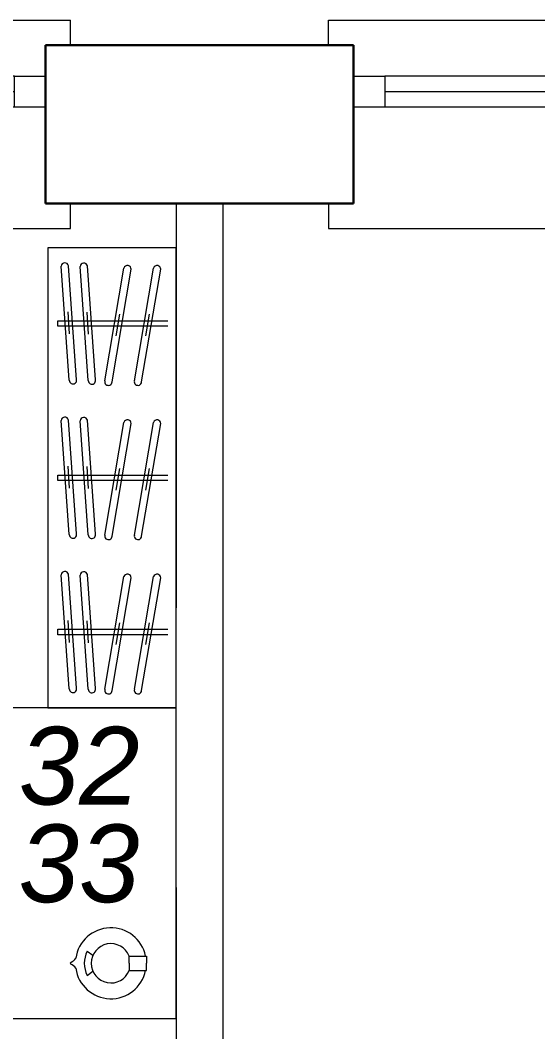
# Model space of a CAD drawing. Header units: metres. Extents: x 14591 to 15202, y 5442 to 5571.
# Drawn here: x 15085.076 to 15086.739, y 5464.057 to 5467.311 of the extents above; entities that cross this region are included whole.
import ezdxf
from ezdxf.enums import TextEntityAlignment as Align

# ---------------------------------------------------------------- set-up
doc = ezdxf.new("R2010")
doc.units = ezdxf.units.M
doc.header["$MEASUREMENT"] = 0
for name, color, linetype, lineweight in [('1', 7, 'Continuous', 0), ('Level 2', 7, 'Continuous', 0), ('Оборудование', 7, 'Continuous', 0), ('Стены', 7, 'Continuous', 13), ('ТЕХНОЛОГИЯ', 7, 'Continuous', 30)]:
    doc.layers.add(name, color=color, linetype=linetype, lineweight=lineweight)
doc.styles.add('Style-Arial IF', font='ariali.ttf')

# ---------------------------------------------------------------- blocks, each defined once
blk = doc.blocks.new('*U50')
at = {"layer": 'Стены', "color": 7, "linetype": 'Continuous', "lineweight": 0}
for p, q in [((-1.03, 0.335), (1.03, 0.335)), ((-1.03, 0.255), (-1.03, 0.335)), ((1.03, 0.255), (1.03, 0.335)), ((0.85, 0.155), (-0.85, 0.155)), ((0.85, 0.105), (-0.85, 0.105)), ((0.85, 0.055), (-0.85, 0.055)), ((1.03, -0.335), (1.03, -0.255)), ((-0.95, -0.335), (1.03, -0.335))]:
    blk.add_line(p, q, dxfattribs=at)
at = {"layer": 'Стены', "color": 7, "linetype": 'Continuous', "lineweight": 30}
for p, q in [((-0.95, -0.255), (-0.95, 0.255)), ((0.95, -0.255), (0.95, 0.255))]:
    blk.add_line(p, q, dxfattribs=at)
at = {"layer": 'Стены', "color": 7, "linetype": 'Continuous', "lineweight": 13, "flags": 128}
for points in [[(-0.95, 0.155), (-0.85, 0.155), (-0.85, 0.055), (-0.95, 0.055), (-0.95, 0.155)], [(0.85, 0.155), (0.95, 0.155), (0.95, 0.055), (0.85, 0.055), (0.85, 0.155)]]:
    blk.add_lwpolyline(points, close=True, dxfattribs=at)
blk = doc.blocks.new('*U54')
at = {"layer": 'Стены', "color": 7, "linetype": 'Continuous', "lineweight": 0}
for p, q in [((-0.335, -1.03), (-0.335, 1.03)), ((-0.255, 1.03), (-0.335, 1.03)), ((0.335, 1.03), (0.255, 1.03)), ((0.335, -1.03), (0.335, 1.03)), ((-0.155, 0.85), (-0.155, -0.85)), ((-0.105, 0.85), (-0.105, -0.85)), ((-0.055, 0.85), (-0.055, -0.85)), ((-0.255, -1.03), (-0.335, -1.03)), ((0.255, -1.03), (0.335, -1.03))]:
    blk.add_line(p, q, dxfattribs=at)
at = {"layer": 'Стены', "color": 7, "linetype": 'Continuous', "lineweight": 30}
for p, q in [((0.255, 0.95), (-0.255, 0.95)), ((0.255, -0.95), (-0.255, -0.95))]:
    blk.add_line(p, q, dxfattribs=at)
at = {"layer": 'Стены', "color": 7, "linetype": 'Continuous', "lineweight": 13, "flags": 128}
for points in [[(-0.155, 0.85), (-0.155, 0.95), (-0.055, 0.95), (-0.055, 0.85), (-0.155, 0.85)], [(-0.155, -0.95), (-0.155, -0.85), (-0.055, -0.85), (-0.055, -0.95), (-0.155, -0.95)]]:
    blk.add_lwpolyline(points, close=True, dxfattribs=at)
blk = doc.blocks.new('*U140')
at = {"layer": 'ТЕХНОЛОГИЯ', "color": 7, "lineweight": 0, "ltscale": 5000}
for p, q in [((-0.068, 0.0391), (-0.0496, 0.0258)), ((0.067, 0), (0.067, 0.0233)), ((0.067, 0.0233), (0.1223, 0.0233)), ((0.1223, 0.0233), (0.1223, 0)), ((-0.068, -0.0391), (-0.0496, -0.0258)), ((0.067, 0), (0.067, -0.0233)), ((0.067, -0.0233), (0.1223, -0.0233)), ((0.1223, -0.0233), (0.1223, 0))]:
    blk.add_line(p, q, dxfattribs=at)
for centre, radius, start, end in [((0.0082, 0), 0.1141, 11.7994, 171.9435), ((0.0082, 0), 0.0856, 152.8112, 207.1888), ((0.0082, 0), 0.0633, 21.6322, 338.3678), ((-0.119, 0), 0.00325, 120.4584, 238.5142), ((-0.1369, 0.0386), 0.0394, 294.4119, 324.8617), ((-0.1369, -0.0386), 0.0394, 35.1383, 65.668), ((0.0082, 0), 0.1141, 188.0565, 348.2006)]:
    blk.add_arc(centre, radius, start, end, dxfattribs=at)

msp = doc.modelspace()

# ---------------------------------------------------------------- linework, layer by layer
at = {"layer": 'Level 2', "color": 7, "linetype": 'Continuous', "lineweight": 0, "flags": 128}
msp.add_lwpolyline([(15085.16469735, 5466.57840135), (15085.16469735, 5465.09926271), (15085.57698868, 5465.09926271), (15085.57698868, 5466.57840135), (15085.16469735, 5466.57840135)], close=True, dxfattribs=at)
at = {"layer": 'Оборудование', "color": 7, "lineweight": 0}
for p, q in [((15085.2333947, 5466.15277383), (15085.20748868, 5466.51945408)), ((15085.25695801, 5466.15443858), (15085.23105199, 5466.52111883)), ((15085.29439233, 5466.15194145), (15085.26848631, 5466.5186217)), ((15085.31795564, 5466.1536062), (15085.29204962, 5466.52028646)), ((15085.34781552, 5466.15109139), (15085.4093206, 5466.51350367)), ((15085.37110457, 5466.147139), (15085.43260965, 5466.50955128)), ((15085.44282782, 5466.15109139), (15085.50433289, 5466.51350367)), ((15085.46611686, 5466.147139), (15085.52762194, 5466.50955128)), ((15085.23472047, 5466.30160136), (15085.22972622, 5466.3722913)), ((15085.2957181, 5466.30076898), (15085.29072384, 5466.37145892)), ((15085.19717195, 5466.34406814), (15085.55061804, 5466.34406814)), ((15085.19717195, 5466.32635161), (15085.19717195, 5466.34406814)), ((15085.384284, 5466.29538776), (15085.39614117, 5466.36525491)), ((15085.47929629, 5466.29538776), (15085.49115346, 5466.36525491)), ((15085.55061804, 5466.32635161), (15085.19717195, 5466.32635161)), ((15085.2333947, 5465.65647), (15085.20748868, 5466.02315025)), ((15085.25695801, 5465.65813475), (15085.23105199, 5466.02481501)), ((15085.29439233, 5465.65563762), (15085.26848631, 5466.02231788)), ((15085.31795564, 5465.65730238), (15085.29204962, 5466.02398263)), ((15085.34781552, 5465.65478757), (15085.4093206, 5466.01719984)), ((15085.37110457, 5465.65083518), (15085.43260965, 5466.01324745)), ((15085.44282782, 5465.65478757), (15085.50433289, 5466.01719984)), ((15085.46611686, 5465.65083518), (15085.52762194, 5466.01324745)), ((15085.23472047, 5465.80529753), (15085.22972622, 5465.87598747)), ((15085.2957181, 5465.80446516), (15085.29072384, 5465.8751551)), ((15085.384284, 5465.79908394), (15085.39614117, 5465.86895108)), ((15085.47929629, 5465.79908394), (15085.49115346, 5465.86895108)), ((15085.19717195, 5465.84776432), (15085.55061804, 5465.84776432)), ((15085.19717195, 5465.83004778), (15085.19717195, 5465.84776432)), ((15085.55061804, 5465.83004778), (15085.19717195, 5465.83004778)), ((15085.2333947, 5465.16016617), (15085.20748868, 5465.52684643)), ((15085.25695801, 5465.16183093), (15085.23105199, 5465.52851118)), ((15085.29439233, 5465.1593338), (15085.26848631, 5465.52601405)), ((15085.31795564, 5465.16099855), (15085.29204962, 5465.5276788)), ((15085.34781552, 5465.15848374), (15085.4093206, 5465.52089601)), ((15085.37110457, 5465.15453135), (15085.43260965, 5465.51694362)), ((15085.44282782, 5465.15848374), (15085.50433289, 5465.52089601)), ((15085.46611686, 5465.15453135), (15085.52762194, 5465.51694362)), ((15085.23472047, 5465.30899371), (15085.22972622, 5465.37968365)), ((15085.2957181, 5465.30816133), (15085.29072384, 5465.37885127)), ((15085.384284, 5465.30278011), (15085.39614117, 5465.37264725)), ((15085.47929629, 5465.30278011), (15085.49115346, 5465.37264725)), ((15085.19717195, 5465.35146049), (15085.55061804, 5465.35146049)), ((15085.19717195, 5465.33374396), (15085.19717195, 5465.35146049)), ((15085.55061804, 5465.33374396), (15085.19717195, 5465.33374396))]:
    msp.add_line(p, q, dxfattribs=at)
for centre, radius, start, end in [((15085.21941555, 5466.51823113), 0.0119894, 13.93698583, 174.14549707), ((15085.28041317, 5466.51739875), 0.0119894, 13.93698583, 174.14549707), ((15085.42062037, 5466.50949607), 0.0119894, 0.26383526, 160.4723465), ((15085.51563267, 5466.50949607), 0.0119894, 0.26383526, 160.4723465), ((15085.24525312, 5466.15251963), 0.01186115, 178.77198321, 9.3104997), ((15085.30625075, 5466.15168725), 0.01186115, 178.77198321, 9.3104997), ((15085.35927779, 5466.14804127), 0.01186115, 165.09883262, 355.63734913), ((15085.45429008, 5466.14804127), 0.01186115, 165.09883262, 355.63734913), ((15085.21941555, 5466.0219273), 0.0119894, 13.93698583, 174.14549707), ((15085.28041317, 5466.02109493), 0.0119894, 13.93698583, 174.14549707), ((15085.42062037, 5466.01319224), 0.0119894, 0.26383526, 160.4723465), ((15085.51563267, 5466.01319224), 0.0119894, 0.26383526, 160.4723465), ((15085.24525312, 5465.6562158), 0.01186115, 178.77198321, 9.3104997), ((15085.30625075, 5465.65538343), 0.01186115, 178.77198321, 9.3104997), ((15085.35927779, 5465.65173744), 0.01186115, 165.09883262, 355.63734913), ((15085.45429008, 5465.65173744), 0.01186115, 165.09883262, 355.63734913), ((15085.21941555, 5465.52562348), 0.0119894, 13.93698583, 174.14549707), ((15085.28041317, 5465.5247911), 0.0119894, 13.93698583, 174.14549707), ((15085.42062037, 5465.51688842), 0.0119894, 0.26383526, 160.4723465), ((15085.51563267, 5465.51688842), 0.0119894, 0.26383526, 160.4723465), ((15085.24525312, 5465.15991198), 0.01186115, 178.77198321, 9.3104997), ((15085.30625075, 5465.1590796), 0.01186115, 178.77198321, 9.3104997), ((15085.35927779, 5465.15543362), 0.01186115, 165.09883262, 355.63734913), ((15085.45429008, 5465.15543362), 0.01186115, 165.09883262, 355.63734913)]:
    msp.add_arc(centre, radius, start, end, dxfattribs=at)
at = {"layer": 'Стены', "color": 7, "linetype": 'Continuous', "lineweight": 30}
for p, q in [((15085.15698868, 5467.23079434), (15086.14698868, 5467.23079434)), ((15085.15698868, 5466.72079434), (15086.14698868, 5466.72079434))]:
    msp.add_line(p, q, dxfattribs=at)
at = {"layer": 'Стены', "color": 7, "linetype": 'Continuous', "lineweight": 13}
for p, q in [((15085.57698868, 5466.72079434), (15085.57698868, 5465.42079434)), ((15085.72698868, 5466.72079434), (15085.72698868, 5465.42079434)), ((15085.57698868, 5464.52079434), (15085.57698868, 5465.42079434)), ((15085.72698868, 5465.42079434), (15085.72698868, 5464.52079434)), ((15085.57698868, 5464.52079434), (15085.57698868, 5461.60079434)), ((15085.72698868, 5464.52079434), (15085.72698868, 5461.60079434))]:
    msp.add_line(p, q, dxfattribs=at)
at = {"layer": 'Стены', "color": 7, "linetype": 'Continuous', "lineweight": 0, "flags": 128}
msp.add_lwpolyline([(15085.57698868, 5465.09926271), (15084.97698868, 5465.09926271), (15084.97698868, 5464.09926271), (15085.57698868, 5464.09926271), (15085.57698868, 5465.09926271)], close=True, dxfattribs=at)

# ---------------------------------------------------------------- block references
at = {"layer": 'Стены', "color": 7, "linetype": 'Continuous', "lineweight": 30}
msp.add_blockref('*U50', (15084.20700811, 5466.97584381), dxfattribs=at)
at = {"layer": 'Стены', "color": 7, "linetype": 'Continuous', "lineweight": 30, "rotation": 270}
msp.add_blockref('*U54', (15087.09703814, 5466.97577492), dxfattribs=at)
at = {"layer": 'ТЕХНОЛОГИЯ', "color": 7, "lineweight": 0, "ltscale": 5000}
msp.add_blockref('*U140', (15085.35909134, 5464.27723311), dxfattribs=at)

# ---------------------------------------------------------------- texts
at = {"layer": '1', "color": 7, "linetype": 'Continuous', "lineweight": 0, "style": 'Style-Arial IF'}
for s, p in [('32', (15085.2656276, 5464.91281512)), ('33', (15085.26477013, 5464.5986696))]:
    msp.add_text(s, height=0.25, dxfattribs=at).set_placement(p, align=Align.MIDDLE_CENTER)

doc.saveas('drawing.dxf')
